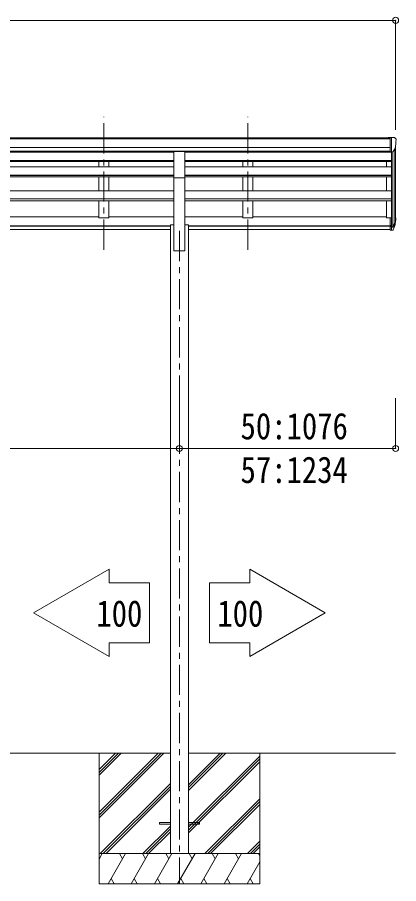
# Model space of a CAD drawing. Units: millimetres at full size, sheet at 1:30; details may follow other scales. Extents: x -8385 to 8479, y -5853 to 5787.
# Drawn here: x 2943 to 4841, y -3295 to 1018 of the extents above; entities that cross this region are included whole.
import ezdxf
from ezdxf.enums import TextEntityAlignment as Align

# ---------------------------------------------------------------- set-up
doc = ezdxf.new("R2010")
doc.units = ezdxf.units.MM
doc.header["$LTSCALE"] = 30
doc.header["$PDMODE"] = 32
doc.header["$PDSIZE"] = 30
doc.linetypes.add('CHAIN1', pattern=[8, 5, -1, 1, -1])
for name, color, linetype, lineweight in [('0-0_0', 7, 'Continuous', 9), ('0-1_本体', 4, 'Continuous', 9), ('0-2_部品', 7, 'Continuous', 9), ('0-3_ELV2', 4, 'Continuous', 9), ('0-6_OTH_LINE', 7, 'Continuous', 9), ('0-8_PARTS2', 5, 'CHAIN1', 9), ('0-A_寸法', 6, 'Continuous', 9)]:
    doc.layers.add(name, color=color, linetype=linetype, lineweight=lineweight)
doc.styles.add('ＭＳ ゴシック', font='')
doc.styles.get('ＭＳ ゴシック').set_extended_font_data('MS Gothic')

msp = doc.modelspace()

# ---------------------------------------------------------------- linework, layer by layer
at = {"layer": '0-0_0'}
for p, q in [((895.33, -2645.47), (3704.93, -2645.47)), ((3350.13, -2939.65), (3644.31, -2645.47)), ((3350.13, -2953.79), (3658.45, -2645.47)), ((3350.13, -2967.93), (3672.6, -2645.47)), ((3350.13, -2755.8), (3460.46, -2645.47)), ((3350.13, -2741.66), (3446.32, -2645.47)), ((3350.13, -2727.52), (3432.18, -2645.47)), ((3795.33, -2645.47), (4826.13, -2645.47)), ((3795.33, -2831.1), (3980.96, -2645.47)), ((3795.33, -2816.96), (3966.82, -2645.47)), ((3795.33, -2802.82), (3952.68, -2645.47)), ((3795.33, -3014.95), (4150.13, -2660.15)), ((4150.13, -2645.47), (4150.13, -3295.47)), ((3795.33, -3029.09), (4150.13, -2674.29)), ((3797.59, -3040.97), (4150.13, -2688.44)), ((3356.44, -3145.47), (3704.93, -2796.98)), ((3370.58, -3145.47), (3704.93, -2811.13)), ((3384.73, -3145.47), (3704.93, -2825.27)), ((3876.94, -3145.47), (4150.13, -2872.28)), ((3891.08, -3145.47), (4150.13, -2886.43)), ((3905.23, -3145.47), (4150.13, -2900.57)), ((3568.57, -3145.47), (3704.93, -3009.11)), ((3582.72, -3145.47), (3704.93, -3023.26)), ((3596.86, -3145.47), (3704.93, -3037.4)), ((4089.07, -3145.47), (4150.13, -3084.41)), ((4103.22, -3145.47), (4150.13, -3098.56)), ((4150.13, -3145.47), (3350.13, -3145.47)), ((3350.13, -3172.98), (3366.01, -3145.47)), ((3394.88, -3295.47), (3481.48, -3145.47)), ((3466.48, -3171.45), (3451.48, -3145.47)), ((3510.35, -3295.47), (3596.95, -3145.47)), ((3581.95, -3171.45), (3566.95, -3145.47)), ((3625.82, -3295.47), (3712.42, -3145.47)), ((3697.42, -3171.45), (3682.42, -3145.47)), ((3741.29, -3295.47), (3827.89, -3145.47)), ((3812.89, -3171.45), (3797.89, -3145.47)), ((3856.76, -3295.47), (3943.36, -3145.47)), ((3928.36, -3171.45), (3913.36, -3145.47)), ((3972.23, -3295.47), (4058.83, -3145.47)), ((4028.83, -3145.47), (4043.83, -3171.45)), ((4117.36, -3145.47), (4150.13, -3112.7)), ((4144.3, -3145.47), (4150.13, -3155.57)), ((4087.7, -3295.47), (4150.13, -3187.33)), ((3409.88, -3269.49), (3424.87, -3295.47)), ((3525.35, -3269.49), (3540.35, -3295.47)), ((3640.82, -3269.49), (3655.82, -3295.47)), ((3756.29, -3269.49), (3771.29, -3295.47)), ((3871.76, -3269.49), (3886.76, -3295.47)), ((3987.23, -3269.49), (4002.23, -3295.47)), ((4102.7, -3269.49), (4117.7, -3295.47))]:
    msp.add_line(p, q, dxfattribs=at)
msp.add_lwpolyline([(3350.13, -2645.47), (3350.13, -3295.47), (4150.13, -3295.47)], dxfattribs=at)
at = {"layer": '0-1_本体'}
for p, q in [((-199.37, 418.65), (4799.63, 418.65)), ((-199.37, 413.3), (4799.63, 413.3)), ((-199.37, 369.77), (4799.63, 369.77)), ((-199.37, 352.1), (4799.63, 352.1)), ((877.63, 349.73), (3722.63, 349.73)), ((877.63, 347.26), (3722.63, 347.26)), ((3349.13, 349.73), (3349.13, 347.26)), ((3399.13, 349.73), (3399.13, 347.26)), ((3777.63, 349.61), (4799.63, 349.61)), ((3777.63, 347.26), (4806.13, 347.26)), ((4065.13, 349.73), (4065.13, 347.26)), ((4115.13, 349.73), (4115.13, 347.26)), ((4806.13, 347.27), (4806.13, 19.82)), ((4812.13, 347.74), (4812.13, -24.61)), ((4821.85, 363.1), (4821.85, -6.61)), ((4826.13, 17.65), (4826.13, 381.9)), ((877.63, 305.07), (3722.63, 305.07)), ((877.63, 303.67), (3722.63, 303.67)), ((3777.63, 305.07), (4806.13, 305.07)), ((3777.63, 303.67), (4806.13, 303.67)), ((877.63, 299.98), (3722.63, 299.98)), ((877.63, 272.74), (3722.63, 272.74)), ((3349.13, 299.98), (3349.13, 272.74)), ((3399.13, 299.98), (3399.13, 272.74)), ((3777.63, 299.98), (4806.13, 299.98)), ((3777.63, 272.74), (4806.13, 272.74)), ((4065.13, 299.98), (4065.13, 272.74)), ((4115.13, 299.98), (4115.13, 272.74)), ((4781.13, 272.74), (4781.13, 299.98)), ((877.63, 232.01), (3722.63, 232.01)), ((877.63, 230.52), (3722.63, 230.52)), ((877.63, 223.71), (3722.63, 223.71)), ((3349.13, 223.71), (3349.13, 154.22)), ((3399.13, 223.71), (3399.13, 154.22)), ((3722.63, -145.47), (3722.63, 218.47)), ((3777.63, 232.01), (4806.13, 232.01)), ((3777.63, 230.52), (4806.13, 230.52)), ((3777.63, 223.71), (4806.13, 223.71)), ((3777.63, -145.47), (3777.63, 218.47)), ((4065.13, 223.71), (4065.13, 154.22)), ((4115.13, 223.71), (4115.13, 154.22)), ((4781.13, 154.22), (4781.13, 223.71)), ((877.63, 154.22), (3722.63, 154.22)), ((3777.63, 154.22), (4806.13, 154.22)), ((877.63, 114.91), (3722.63, 114.91)), ((877.63, 113.43), (3722.63, 113.43)), ((877.63, 103.95), (3722.63, 103.95)), ((3349.13, 103.95), (3349.13, 19)), ((3777.63, 114.91), (4806.13, 114.91)), ((3777.63, 113.43), (4806.13, 113.43)), ((3777.63, 103.95), (4806.13, 103.95)), ((4065.13, 103.95), (4065.13, 19)), ((4781.13, 19), (4781.13, 103.95)), ((2683.13, 23.8), (3349.13, 23.8)), ((3399.13, 23.8), (3722.63, 23.8)), ((3777.63, 23.8), (4065.13, 23.8)), ((4115.13, 23.8), (4781.13, 23.8)), ((4799.63, 19), (4781.13, 19)), ((895.13, -20.51), (3705.13, -20.51)), ((895.13, -21.89), (3705.13, -21.89)), ((895.13, -39.07), (3705.13, -39.07)), ((3705.13, -15.47), (3722.63, -15.47)), ((3705.13, -15.47), (3705.13, -3145.47)), ((3777.63, -15.47), (3795.13, -15.47)), ((3795.13, -15.47), (3795.13, -3145.47)), ((3795.13, -20.51), (4799.63, -20.51)), ((3795.13, -21.89), (4799.63, -21.89)), ((3795.13, -39.07), (4799.63, -39.07)), ((3722.63, -145.47), (3777.63, -145.47))]:
    msp.add_line(p, q, dxfattribs=at)
at = {"layer": '0-1_本体', "color": 5, "linetype": 'CHAIN1'}
msp.add_line((3750.13, -45.47), (3750.13, -3295.47), dxfattribs=at)
at = {"layer": '0-1_本体'}
for points in [[(3399.13, 103.95), (3399.13, 19), (3349.13, 19)], [(4115.13, 103.95), (4115.13, 19), (4065.13, 19)]]:
    msp.add_lwpolyline(points, dxfattribs=at)
at = {"layer": '0-2_部品'}
for p, q in [((4799.63, 420.25), (4789.63, 420.16)), ((4789.63, 418.65), (4789.63, 420.16)), ((4799.63, 348.27), (4799.63, 420.25)), ((4818.13, 420.25), (4799.63, 420.25)), ((4806.13, 347.27), (4806.13, 420.25)), ((4818.13, 420.25), (4820.46, 420.11)), ((4821.22, 419.68), (4825.29, 413.88)), ((4828.13, 410.88), (4828.13, 410.25)), ((3722.63, 350.38), (3777.63, 350.38)), ((3722.63, 218.31), (3722.63, 350.38)), ((3777.63, 218.31), (3777.63, 350.38)), ((4799.63, 348.27), (4806.13, 348.27)), ((4806.13, 347.27), (4811.34, 347.59)), ((4813.76, 349.08), (4823.03, 365.15)), ((3722.63, 218.31), (3777.63, 218.31)), ((4799.63, 19.82), (4799.63, -41.24)), ((4799.63, 19.82), (4806.13, 19.82)), ((4806.13, 19.82), (4806.13, -42.06)), ((4799.63, -18.49), (4806.13, -18.49)), ((4799.63, -23.89), (4806.13, -23.89)), ((4799.63, -41.24), (4806.13, -41.24)), ((4806.13, -24.89), (4811.27, -24.89)), ((4806.13, -26.89), (4810.98, -26.89)), ((4806.13, -42.06), (4810.98, -42.06)), ((4812.56, -24.14), (4822.32, -5.72)), ((4823.74, -6.22), (4813.58, -25.39)), ((4821.15, -23.07), (4813.58, -40.56))]:
    msp.add_line(p, q, dxfattribs=at)
for centre, radius, start, end in [((4820.4, 419.11), 1, 35, 86.5), ((4626.13, 410.25), 202, 347.09739, 0), ((4825.13, 410.88), 3, 0, 87), ((4811.16, 350.58), 3, 273.5, 330), ((4692.91, 13.01), 133.22, 344.28698, 356.72013), ((4738.18, 20.23), 88.05, 342.78929, 2.77608), ((4737.47, 15.95), 89.07, 345.58812, 5.50424), ((4810.98, -23.89), 3, 270, 330), ((4810.98, -39.06), 3, 270, 330), ((4811.27, -23.39), 1.5, 270, 330)]:
    msp.add_arc(centre, radius, start, end, dxfattribs=at)
at = {"layer": '0-3_ELV2'}
for p, q in [((3650.13, -2990.97), (3650.13, -2999.97)), ((3650.13, -2990.97), (3704.93, -2990.97)), ((3650.13, -2999.97), (3704.93, -2999.97)), ((3795.33, -2990.97), (3850.13, -2990.97)), ((3795.33, -2999.97), (3850.13, -2999.97)), ((3850.13, -2990.97), (3850.13, -2999.97))]:
    msp.add_line(p, q, dxfattribs=at)
at = {"layer": '0-6_OTH_LINE', "color": 6}
for p, q in [((3750.13, -1128.76), (3750.13, -878.76)), ((4826.13, -1128.76), (4826.13, -878.76)), ((3750.13, -1128.76), (850.13, -1128.76)), ((4826.13, -1128.76), (3750.13, -1128.76))]:
    msp.add_line(p, q, dxfattribs=at)
at = {"layer": '0-6_OTH_LINE'}
for p, q in [((3399.99, -1729.98), (3399.99, -1797.18)), ((4100.27, -1729.98), (4100.27, -1797.18)), ((3399.99, -2096.78), (3600.39, -2096.78)), ((3399.99, -2096.78), (3399.99, -2163.98)), ((4100.27, -2096.78), (3899.87, -2096.78)), ((4100.27, -2096.78), (4100.27, -2163.98))]:
    msp.add_line(p, q, dxfattribs=at)
for points in [[(3399.99, -2163.98), (3024.14, -1946.98), (3399.99, -1729.98)], [(4100.27, -2163.98), (4476.12, -1946.98), (4100.27, -1729.98)], [(3399.99, -1797.18), (3600.39, -1797.18), (3600.39, -2096.78)], [(4100.27, -1797.18), (3899.87, -1797.18), (3899.87, -2096.78)]]:
    msp.add_lwpolyline(points, dxfattribs=at)
at = {"layer": '0-6_OTH_LINE', "color": 6}
for p in [(3750.13, -1128.76), (4826.13, -1128.76)]:
    msp.add_point(p, dxfattribs=at)
at = {"layer": '0-8_PARTS2'}
for p, q in [((3374.13, -139.27), (3374.13, 523.26)), ((4090.13, -139.27), (4090.13, 523.26))]:
    msp.add_line(p, q, dxfattribs=at)
at = {"layer": '0-A_寸法'}
for p, q in [((-225.87, 1002.89), (4826.13, 1002.89)), ((4826.13, 1002.89), (4826.13, 457.26))]:
    msp.add_line(p, q, dxfattribs=at)
msp.add_point((4826.13, 1002.89), dxfattribs=at)

# ---------------------------------------------------------------- texts
at = {"layer": '0-6_OTH_LINE', "style": 'ＭＳ ゴシック', "width": 0.85}
for s, p in [('50:1076', (4054.06, -1122.76)), ('57:1234', (4054.06, -1340.15)), ('100', (3336.67, -2055.74)), ('100', (3938.59, -2055.74))]:
    msp.add_text(s, height=132, dxfattribs=at).set_placement(p, align=Align.BOTTOM_LEFT)

doc.saveas('drawing.dxf')
